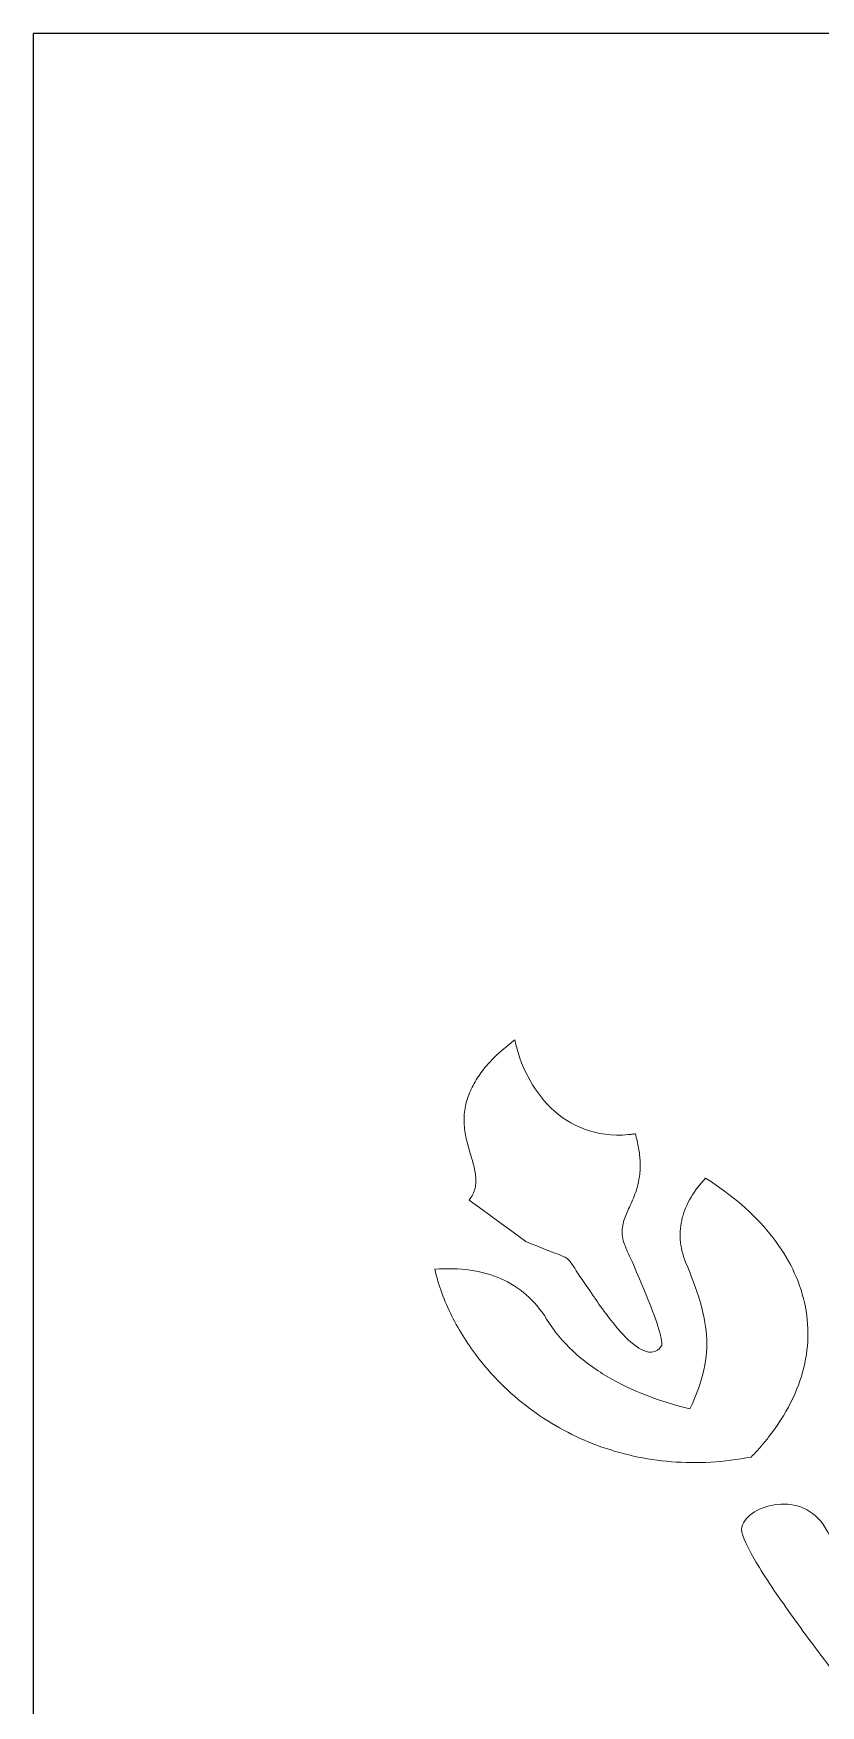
# Model space of a CAD drawing. Header units: inches. Extents: x 13 to 2107, y 1127 to 2787.
# Drawn here: x 974.8 to 1061.5, y 1657.7 to 1841.9 of the extents above; entities that cross this region are included whole.
import ezdxf

# ---------------------------------------------------------------- set-up
doc = ezdxf.new("R2010")
doc.units = ezdxf.units.IN
doc.header["$MEASUREMENT"] = 0
doc.layers.add('Layer 1', color=7, linetype='Continuous')

# ---------------------------------------------------------------- blocks, each defined once
blk = doc.blocks.new('A$C7238d6d6')
at = {"layer": 'Layer 1', "lineweight": 9}
for points, knots in [([(32.87, 541.31), (32.99, 541), (33.29, 540.24), (33.65, 539.27), (33.65, 539.27), (34.01, 538.3), (34.44, 537.11), (34.85, 535.94), (34.85, 535.94), (35.25, 534.76), (35.62, 533.6), (35.86, 532.69), (35.86, 532.69), (36.1, 531.77), (36.2, 531.09), (36.08, 530.89), (36.08, 530.89), (35.65, 530.21), (35.09, 530.13), (34.47, 530.42), (34.47, 530.42), (33.86, 530.71), (33.2, 531.37), (32.57, 532.15), (32.57, 532.15), (31.94, 532.93), (31.34, 533.83), (30.85, 534.6), (30.85, 534.6), (30.37, 535.38), (30, 536.03), (29.83, 536.3), (29.83, 536.3), (29.83, 536.3), (29.51, 536.84), (29.51, 536.84), (29.51, 536.84), (29.51, 536.84), (29.19, 537.38), (29.19, 537.38), (29.19, 537.38), (29.19, 537.38), (28.87, 537.92), (28.87, 537.92), (28.87, 537.92), (28.87, 537.92), (28.55, 538.45), (28.55, 538.45), (28.55, 538.45), (28.5, 538.55), (28.42, 538.69), (28.34, 538.85), (28.34, 538.85), (28.25, 539.01), (28.16, 539.19), (28.06, 539.37), (28.06, 539.37), (27.96, 539.55), (27.86, 539.72), (27.76, 539.87), (27.76, 539.87), (27.67, 540.02), (27.58, 540.14), (27.5, 540.21), (27.5, 540.21), (27.42, 540.3), (27.29, 540.39), (27.13, 540.47), (27.13, 540.47), (26.98, 540.56), (26.8, 540.64), (26.62, 540.73), (26.62, 540.73), (26.44, 540.81), (26.25, 540.88), (26.09, 540.95), (26.09, 540.95), (25.92, 541.02), (25.77, 541.09), (25.65, 541.14), (25.65, 541.14), (25.65, 541.14), (25.15, 541.38), (25.15, 541.38), (25.15, 541.38), (25.15, 541.38), (24.65, 541.62), (24.65, 541.62), (24.65, 541.62), (24.65, 541.62), (24.15, 541.85), (24.15, 541.85), (24.15, 541.85), (24.15, 541.85), (23.64, 542.09), (23.64, 542.09), (23.64, 542.09), (23.64, 542.09), (22.35, 543.2), (22.35, 543.2), (22.35, 543.2), (22.35, 543.2), (21.05, 544.31), (21.05, 544.31), (21.05, 544.31), (21.05, 544.31), (19.75, 545.42), (19.75, 545.42), (19.75, 545.42), (19.75, 545.42), (18.45, 546.53), (18.45, 546.53), (18.45, 546.53), (18.59, 546.73), (18.7, 546.94), (18.79, 547.15), (18.79, 547.15), (18.88, 547.36), (18.94, 547.57), (18.98, 547.79), (18.98, 547.79), (19.03, 548.01), (19.05, 548.22), (19.06, 548.45), (19.06, 548.45), (19.07, 548.67), (19.06, 548.89), (19.04, 549.12), (19.04, 549.12), (18.99, 549.61), (18.89, 550.09), (18.78, 550.59), (18.78, 550.59), (18.66, 551.08), (18.53, 551.57), (18.4, 552.09), (18.4, 552.09), (18.27, 552.61), (18.16, 553.14), (18.08, 553.7), (18.08, 553.7), (18, 554.27), (17.96, 554.86), (17.98, 555.49), (17.98, 555.49), (18.01, 556.07), (18.09, 556.64), (18.23, 557.19), (18.23, 557.19), (18.37, 557.74), (18.56, 558.28), (18.8, 558.8), (18.8, 558.8), (19.04, 559.33), (19.32, 559.83), (19.64, 560.33), (19.64, 560.33), (19.97, 560.82), (20.32, 561.29), (20.71, 561.75), (20.71, 561.75), (20.84, 561.9), (20.98, 562.06), (21.14, 562.22), (21.14, 562.22), (21.3, 562.38), (21.47, 562.55), (21.64, 562.72), (21.64, 562.72), (21.81, 562.88), (21.98, 563.05), (22.15, 563.21), (22.15, 563.21), (22.32, 563.37), (22.48, 563.52), (22.63, 563.66), (22.63, 563.66), (22.87, 562.35), (23.26, 561.02), (23.82, 559.78), (23.82, 559.78), (24.37, 558.54), (25.08, 557.37), (25.95, 556.39), (25.95, 556.39), (26.82, 555.42), (27.85, 554.62), (29.03, 554.11), (29.03, 554.11), (30.22, 553.6), (31.56, 553.37), (33.07, 553.53), (33.07, 553.53), (33.12, 553.53), (33.17, 553.54), (33.22, 553.55), (33.22, 553.55), (33.27, 553.55), (33.33, 553.56), (33.38, 553.57), (33.38, 553.57), (33.43, 553.57), (33.49, 553.58), (33.54, 553.59), (33.54, 553.59), (33.59, 553.6), (33.65, 553.61), (33.7, 553.62), (33.7, 553.62), (33.82, 553.11), (33.92, 552.61), (34, 552.1), (34, 552.1), (34.08, 551.6), (34.12, 551.1), (34.14, 550.6), (34.14, 550.6), (34.16, 550.1), (34.14, 549.6), (34.08, 549.1), (34.08, 549.1), (34.02, 548.6), (33.93, 548.09), (33.79, 547.58), (33.79, 547.58), (33.63, 546.99), (33.42, 546.46), (33.23, 545.96), (33.23, 545.96), (33.03, 545.46), (32.84, 544.99), (32.7, 544.52), (32.7, 544.52), (32.56, 544.04), (32.48, 543.56), (32.49, 543.04), (32.49, 543.04), (32.5, 542.51), (32.61, 541.95), (32.87, 541.31)], [0, 0, 0, 0, 0.016393, 0.016393, 0.016393, 0.016393, 0.032787, 0.032787, 0.032787, 0.032787, 0.04918, 0.04918, 0.04918, 0.04918, 0.065574, 0.065574, 0.065574, 0.065574, 0.081967, 0.081967, 0.081967, 0.081967, 0.098361, 0.098361, 0.098361, 0.098361, 0.114754, 0.114754, 0.114754, 0.114754, 0.131148, 0.131148, 0.131148, 0.131148, 0.147541, 0.147541, 0.147541, 0.147541, 0.163934, 0.163934, 0.163934, 0.163934, 0.180328, 0.180328, 0.180328, 0.180328, 0.196721, 0.196721, 0.196721, 0.196721, 0.213115, 0.213115, 0.213115, 0.213115, 0.229508, 0.229508, 0.229508, 0.229508, 0.245902, 0.245902, 0.245902, 0.245902, 0.262295, 0.262295, 0.262295, 0.262295, 0.278689, 0.278689, 0.278689, 0.278689, 0.295082, 0.295082, 0.295082, 0.295082, 0.311475, 0.311475, 0.311475, 0.311475, 0.327869, 0.327869, 0.327869, 0.327869, 0.344262, 0.344262, 0.344262, 0.344262, 0.360656, 0.360656, 0.360656, 0.360656, 0.377049, 0.377049, 0.377049, 0.377049, 0.393443, 0.393443, 0.393443, 0.393443, 0.409836, 0.409836, 0.409836, 0.409836, 0.42623, 0.42623, 0.42623, 0.42623, 0.442623, 0.442623, 0.442623, 0.442623, 0.459016, 0.459016, 0.459016, 0.459016, 0.47541, 0.47541, 0.47541, 0.47541, 0.491803, 0.491803, 0.491803, 0.491803, 0.508197, 0.508197, 0.508197, 0.508197, 0.52459, 0.52459, 0.52459, 0.52459, 0.540984, 0.540984, 0.540984, 0.540984, 0.557377, 0.557377, 0.557377, 0.557377, 0.57377, 0.57377, 0.57377, 0.573771, 0.590164, 0.590164, 0.590164, 0.590164, 0.606557, 0.606557, 0.606557, 0.606557, 0.622951, 0.622951, 0.622951, 0.622951, 0.639344, 0.639344, 0.639344, 0.639344, 0.655738, 0.655738, 0.655738, 0.655738, 0.672131, 0.672131, 0.672131, 0.672131, 0.688525, 0.688525, 0.688525, 0.688525, 0.704918, 0.704918, 0.704918, 0.704918, 0.721311, 0.721311, 0.721311, 0.721311, 0.737705, 0.737705, 0.737705, 0.737705, 0.754098, 0.754098, 0.754098, 0.754098, 0.770492, 0.770492, 0.770492, 0.770492, 0.786885, 0.786885, 0.786885, 0.786885, 0.803279, 0.803279, 0.803279, 0.803279, 0.819672, 0.819672, 0.819672, 0.819672, 0.836066, 0.836066, 0.836066, 0.836066, 0.852459, 0.852459, 0.852459, 0.852459, 0.868852, 0.868852, 0.868852, 0.868852, 0.885246, 0.885246, 0.885246, 0.885246, 0.901639, 0.901639, 0.901639, 0.901639, 0.918033, 0.918033, 0.918033, 0.918033, 0.934426, 0.934426, 0.934426, 0.934426, 0.95082, 0.95082, 0.95082, 0.95082, 0.967213, 0.967213, 0.967213, 0.967213, 1, 1, 1, 1]), ([(44.33, 519.04), (41.83, 518.47), (39.38, 518.32), (37.01, 518.54), (37.01, 518.54), (34.64, 518.76), (32.37, 519.35), (30.23, 520.28), (30.23, 520.28), (28.08, 521.21), (26.08, 522.47), (24.25, 524.02), (24.25, 524.02), (22.43, 525.57), (20.79, 527.42), (19.37, 529.51), (19.37, 529.51), (18.89, 530.23), (18.43, 530.98), (18.01, 531.75), (18.01, 531.75), (17.59, 532.52), (17.2, 533.31), (16.85, 534.12), (16.85, 534.12), (16.51, 534.93), (16.2, 535.76), (15.94, 536.6), (15.94, 536.6), (15.68, 537.43), (15.46, 538.28), (15.29, 539.14), (15.29, 539.14), (16.43, 539.23), (17.52, 539.19), (18.53, 539.03), (18.53, 539.03), (19.53, 538.86), (20.47, 538.56), (21.33, 538.13), (21.33, 538.13), (22.19, 537.69), (22.98, 537.12), (23.68, 536.4), (23.68, 536.4), (24.39, 535.68), (25.01, 534.81), (25.55, 533.79), (25.55, 533.79), (26.22, 532.52), (27.05, 531.38), (27.98, 530.36), (27.98, 530.36), (28.92, 529.34), (29.98, 528.44), (31.12, 527.65), (31.12, 527.65), (32.27, 526.86), (33.49, 526.19), (34.77, 525.61), (34.77, 525.61), (36.04, 525.04), (37.37, 524.57), (38.71, 524.2), (38.71, 524.2), (39.33, 525.72), (39.75, 527.09), (39.99, 528.38), (39.99, 528.38), (40.24, 529.67), (40.31, 530.88), (40.23, 532.09), (40.23, 532.09), (40.15, 533.29), (39.94, 534.5), (39.61, 535.78), (39.61, 535.78), (39.28, 537.05), (38.83, 538.4), (38.31, 539.9), (38.31, 539.9), (38.03, 540.71), (37.87, 541.51), (37.82, 542.3), (37.82, 542.3), (37.78, 543.09), (37.84, 543.87), (38.01, 544.63), (38.01, 544.63), (38.18, 545.38), (38.45, 546.12), (38.81, 546.83), (38.81, 546.83), (39.17, 547.54), (39.62, 548.22), (40.15, 548.87), (40.15, 548.87), (42.56, 547.1), (44.54, 545.09), (46.05, 542.92), (46.05, 542.92), (47.56, 540.75), (48.6, 538.42), (49.13, 536.01), (49.13, 536.01), (49.66, 533.6), (49.68, 531.1), (49.16, 528.6), (49.16, 528.6), (48.63, 526.09), (47.56, 523.58), (45.9, 521.12), (45.9, 521.12), (45.8, 520.97), (45.68, 520.8), (45.55, 520.62), (45.55, 520.62), (45.42, 520.44), (45.29, 520.25), (45.15, 520.06), (45.15, 520.06), (45.01, 519.88), (44.87, 519.69), (44.73, 519.52), (44.73, 519.52), (44.59, 519.35), (44.45, 519.18), (44.33, 519.04)], [0, 0, 0, 0, 0.030303, 0.030303, 0.030303, 0.030303, 0.060606, 0.060606, 0.060606, 0.060606, 0.090909, 0.090909, 0.090909, 0.090909, 0.121212, 0.121212, 0.121212, 0.121212, 0.151515, 0.151515, 0.151515, 0.151515, 0.181818, 0.181818, 0.181818, 0.181818, 0.212121, 0.212121, 0.212121, 0.212121, 0.242424, 0.242424, 0.242424, 0.242424, 0.272727, 0.272727, 0.272727, 0.272727, 0.30303, 0.30303, 0.30303, 0.30303, 0.333333, 0.333333, 0.333333, 0.333333, 0.363636, 0.363636, 0.363636, 0.363636, 0.393939, 0.393939, 0.393939, 0.393939, 0.424242, 0.424242, 0.424242, 0.424242, 0.454545, 0.454545, 0.454545, 0.454545, 0.484848, 0.484848, 0.484848, 0.484848, 0.515152, 0.515152, 0.515152, 0.515152, 0.545455, 0.545455, 0.545455, 0.545455, 0.575758, 0.575758, 0.575758, 0.575758, 0.606061, 0.606061, 0.606061, 0.606061, 0.636364, 0.636364, 0.636364, 0.636364, 0.666667, 0.666667, 0.666667, 0.666667, 0.69697, 0.69697, 0.69697, 0.69697, 0.727273, 0.727273, 0.727273, 0.727273, 0.757576, 0.757576, 0.757576, 0.757576, 0.787879, 0.787879, 0.787879, 0.787879, 0.818182, 0.818182, 0.818182, 0.818182, 0.848485, 0.848485, 0.848485, 0.848485, 0.878788, 0.878788, 0.878788, 0.878788, 0.909091, 0.909091, 0.909091, 0.909091, 0.939394, 0.939394, 0.939394, 0.939394, 1, 1, 1, 1]), ([(89.57, 442.61), (89.57, 442.61), (88.41, 442.28), (88.41, 442.28), (88.41, 442.28), (88.41, 442.28), (87.24, 441.95), (87.24, 441.95), (87.24, 441.95), (87.24, 441.95), (86.07, 441.63), (86.07, 441.63), (86.07, 441.63), (86.07, 441.63), (84.9, 441.3), (84.9, 441.3), (84.9, 441.3), (83.16, 445.86), (81.45, 449.83), (79.69, 453.48), (79.69, 453.48), (77.93, 457.12), (76.12, 460.43), (74.17, 463.66), (74.17, 463.66), (72.23, 466.89), (70.14, 470.03), (67.84, 473.33), (67.84, 473.33), (65.53, 476.64), (63.01, 480.1), (60.18, 483.97), (60.18, 483.97), (59.63, 484.73), (59.07, 485.51), (58.52, 486.3), (58.52, 486.3), (57.96, 487.09), (57.39, 487.9), (56.84, 488.71), (56.84, 488.71), (56.28, 489.52), (55.72, 490.34), (55.18, 491.14), (55.18, 491.14), (54.63, 491.95), (54.1, 492.75), (53.58, 493.53), (53.58, 493.53), (53.18, 494.13), (52.31, 495.42), (51.25, 497.05), (51.25, 497.05), (50.18, 498.68), (48.92, 500.66), (47.73, 502.62), (47.73, 502.62), (46.53, 504.59), (45.4, 506.55), (44.61, 508.15), (44.61, 508.15), (43.81, 509.76), (43.34, 511.01), (43.47, 511.55), (43.47, 511.55), (43.62, 512.17), (44.04, 512.73), (44.63, 513.16), (44.63, 513.16), (45.21, 513.58), (45.96, 513.88), (46.75, 513.97), (46.75, 513.97), (47.54, 514.07), (48.38, 513.95), (49.14, 513.57), (49.14, 513.57), (49.9, 513.18), (50.6, 512.52), (51.1, 511.52), (51.1, 511.52), (52.46, 508.8), (53.89, 506.27), (55.38, 503.85), (55.38, 503.85), (56.87, 501.43), (58.41, 499.11), (59.99, 496.83), (59.99, 496.83), (61.57, 494.55), (63.19, 492.3), (64.83, 490), (64.83, 490), (66.47, 487.7), (68.14, 485.35), (69.81, 482.87), (69.81, 482.87), (71.96, 479.69), (73.96, 476.49), (75.84, 473.26), (75.84, 473.26), (77.71, 470.02), (79.45, 466.75), (81.08, 463.42), (81.08, 463.42), (82.71, 460.09), (84.22, 456.7), (85.63, 453.24), (85.63, 453.24), (87.04, 449.78), (88.35, 446.24), (89.57, 442.61)], [0, 0, 0, 0, 0.034483, 0.034483, 0.034483, 0.034483, 0.068966, 0.068966, 0.068966, 0.068966, 0.103448, 0.103448, 0.103448, 0.103448, 0.137931, 0.137931, 0.137931, 0.137931, 0.172414, 0.172414, 0.172414, 0.172414, 0.206897, 0.206897, 0.206897, 0.206897, 0.241379, 0.241379, 0.241379, 0.241379, 0.275862, 0.275862, 0.275862, 0.275862, 0.310345, 0.310345, 0.310345, 0.310345, 0.344828, 0.344828, 0.344828, 0.344828, 0.37931, 0.37931, 0.37931, 0.37931, 0.413793, 0.413793, 0.413793, 0.413793, 0.448276, 0.448276, 0.448276, 0.448276, 0.482759, 0.482759, 0.482759, 0.482759, 0.517241, 0.517241, 0.517241, 0.517241, 0.551724, 0.551724, 0.551724, 0.551724, 0.586207, 0.586207, 0.586207, 0.586207, 0.62069, 0.62069, 0.62069, 0.62069, 0.655172, 0.655172, 0.655172, 0.655172, 0.689655, 0.689655, 0.689655, 0.689655, 0.724138, 0.724138, 0.724138, 0.724138, 0.758621, 0.758621, 0.758621, 0.758621, 0.793103, 0.793103, 0.793103, 0.793103, 0.827586, 0.827586, 0.827586, 0.827586, 0.862069, 0.862069, 0.862069, 0.862069, 0.896552, 0.896552, 0.896552, 0.896552, 0.931034, 0.931034, 0.931034, 0.931034, 1, 1, 1, 1])]:
    blk.add_open_spline(points, degree=3, knots=knots, dxfattribs=at)

msp = doc.modelspace()

# ---------------------------------------------------------------- linework, layer by layer
for p in [(1274.82, 1841.94), (974.82, 1126.94)]:
    msp.add_line(p, (974.82, 1841.94))

# ---------------------------------------------------------------- block references
at = {"xscale": 1.199999999999999, "yscale": 1.03}
msp.add_blockref('A$C7238d6d6', (1000.68, 1150.47), dxfattribs=at)

doc.saveas('drawing.dxf')
